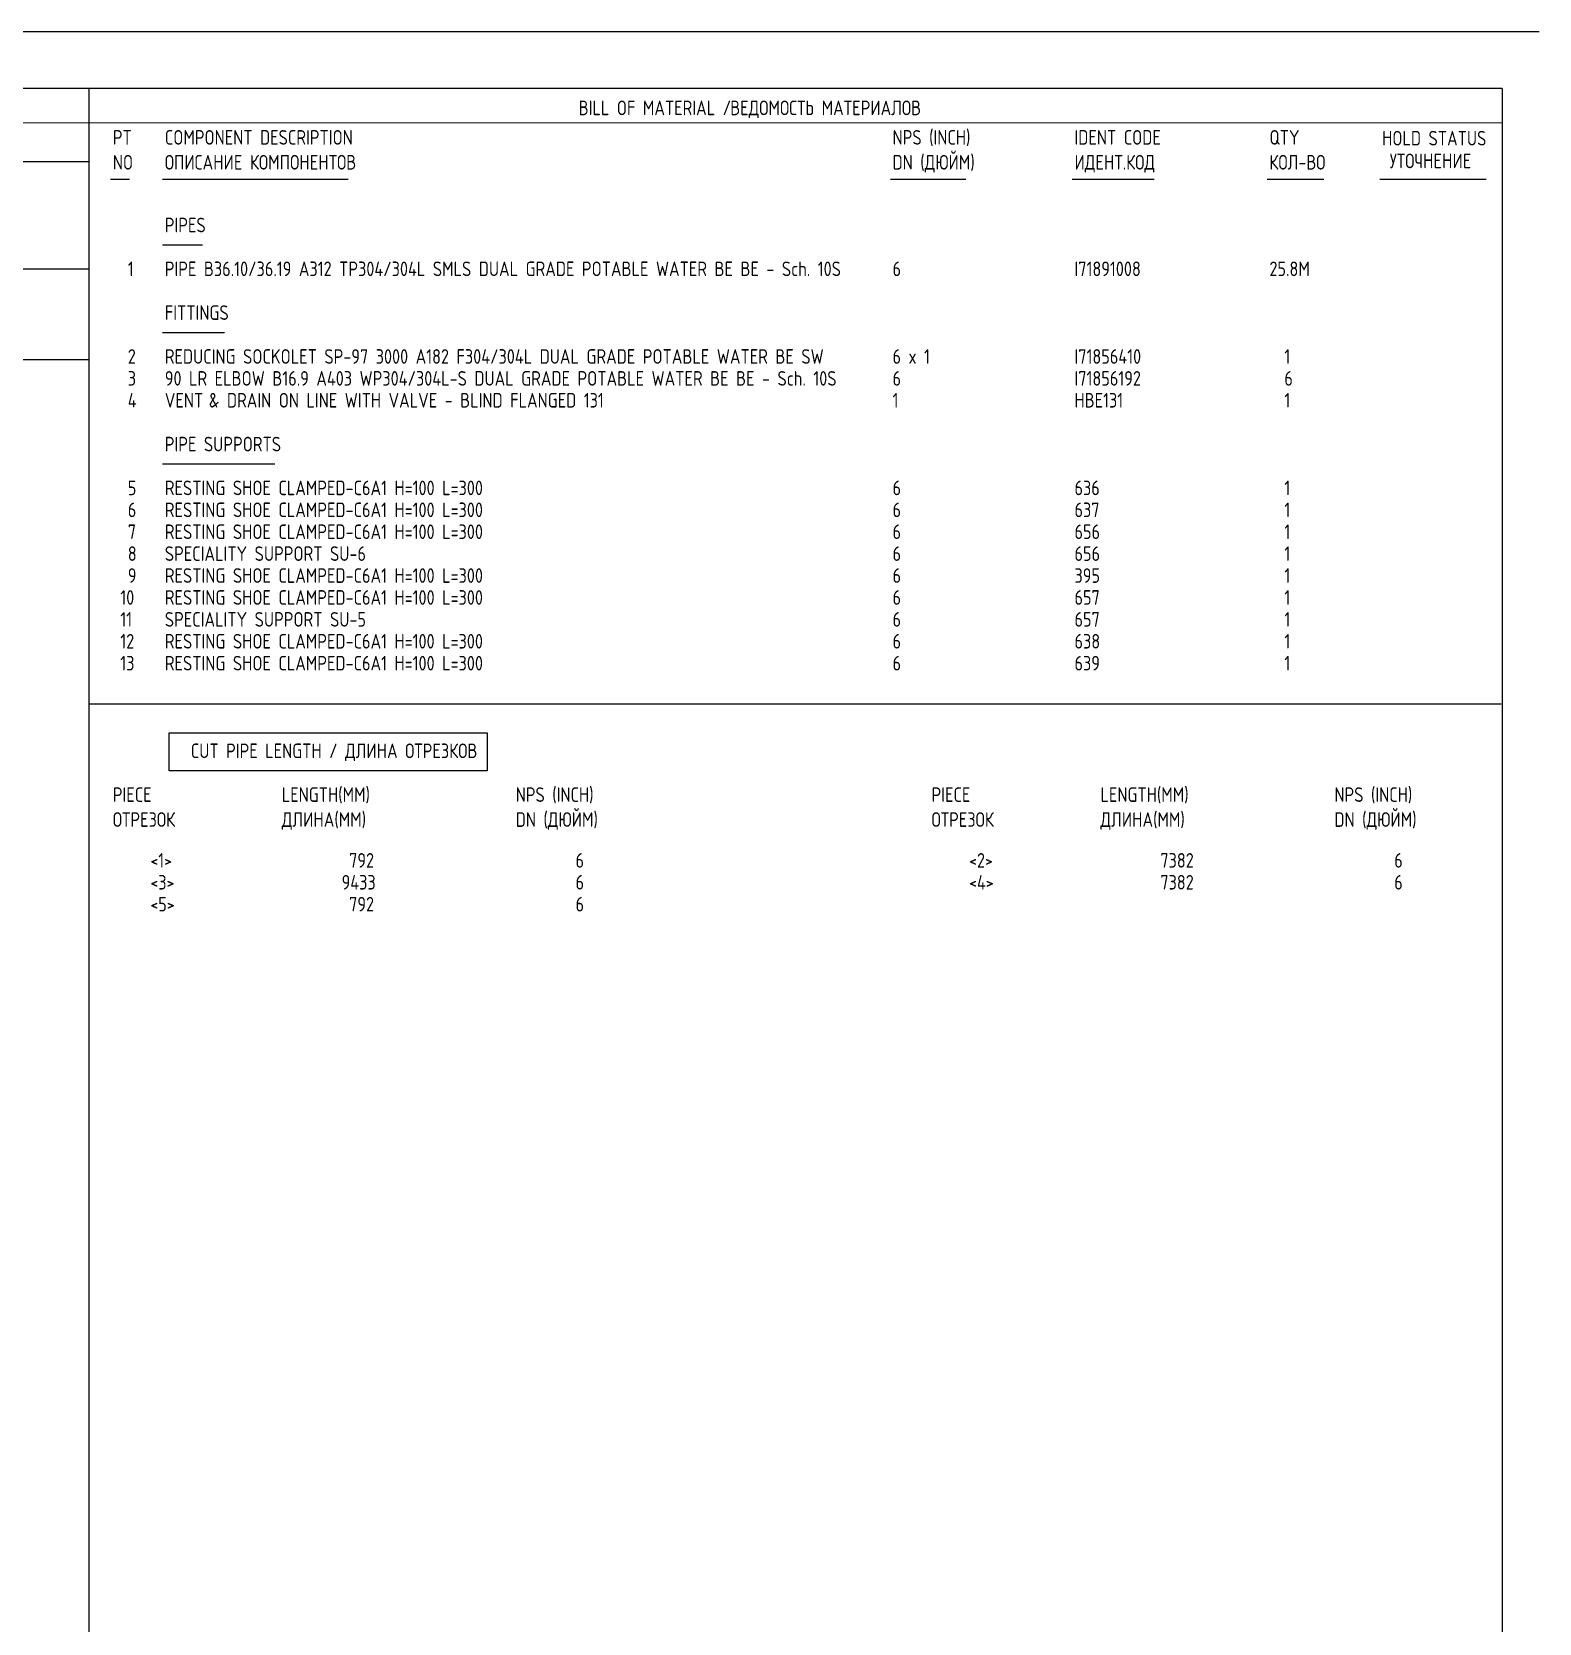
# Model space of a CAD drawing. Extents: x -1005 to 594, y -998 to 420.
# Drawn here: x 395.2 to 594, y 210 to 420 of the extents above; entities that cross this region are included whole.
import ezdxf

# ---------------------------------------------------------------- set-up
doc = ezdxf.new("R2010")
doc.units = 0
doc.styles.add('TTFN17', font='GOST type A')

msp = doc.modelspace()

# ---------------------------------------------------------------- linework, layer by layer
at = {"layer": 'GT_1', "flags": 128}
for points in [[(594, 420), (0, 420)], [(589.1, 412.5), (25.4, 412.5)], [(402.7, 412.5), (402.7, 7.5)], [(589.1, 412.5), (589.1, 7.5)], [(589.1, 408), (162.7, 407.9)], [(190.3, 402.9), (402.7, 402.9)], [(408.046, 400.531), (405.557, 400.531)], [(436.894, 400.531), (412.414, 400.531)], [(518.373, 400.531), (508.414, 400.531)], [(543.202, 400.531), (532.414, 400.531)], [(565.597, 400.531), (558.129, 400.531)], [(587, 400.5), (573, 400.5)], [(417.669, 391.854), (412.414, 391.854)], [(402.7, 388.7), (226.9, 388.7)], [(420.573, 380.289), (412.414, 380.289)], [(402.7, 376.7), (25.4, 376.7)], [(427.211, 362.942), (412.414, 362.942)], [(402.7, 331.299), (589, 331.299)], [(413.271, 327.514), (455.204, 327.514), (455.204, 322.466), (413.271, 322.466), (413.271, 327.514)]]:
    msp.add_lwpolyline(points, dxfattribs=at)

# ---------------------------------------------------------------- texts
at = {"layer": 'GT_1', "style": 'TTFN17'}
for s, p in [('BILL OF MATERIAL /', (467.289, 409)), ('ВЕДОМОСТЬ МАТЕРИАЛОВ', (487.289, 409)), ('PT', (405.846, 405.109)), ('COMPONENT DESCRIPTION', (412.703, 405.109)), ('NPS (INCH)', (508.703, 405.109)), ('IDENT CODE', (532.703, 405.109)), ('QTY', (558.417, 405.109)), ('HOLD STATUS', (573.289, 405)), ('NO', (405.846, 401.822)), ('ОПИСАНИЕ КОМПОНЕНТОВ', (412.703, 401.822)), ('DN (ДЮЙМ)', (508.703, 401.822)), ('ИДЕНТ.КОД', (532.703, 401.822)), ('КОЛ-ВО', (558.417, 401.822)), ('УТОЧНЕНИЕ', (574.289, 402)), ('PIPES', (412.703, 393.544)), ('  1', (405.846, 387.762)), ('PIPE B36.10/36.19 A312 TP304/304L SMLS DUAL GRADE POTABLE WATER BE BE - Sch. 10S', (412.703, 387.762)), ('6', (508.703, 387.762)), ('I71891008', (532.703, 387.762)), ('25.8M', (558.417, 387.762)), ('FITTINGS', (412.703, 381.98)), ('  2', (405.846, 376.197)), ('REDUCING SOCKOLET SP-97 3000 A182 F304/304L DUAL GRADE POTABLE WATER BE SW', (412.703, 376.197)), ('6 x 1', (508.703, 376.197)), ('I71856410', (532.703, 376.197)), ('  1', (558.417, 376.197)), ('  3', (405.846, 373.306)), ('90 LR ELBOW B16.9 A403 WP304/304L-S DUAL GRADE POTABLE WATER BE BE - Sch. 10S', (412.703, 373.306)), ('6', (508.703, 373.306)), ('I71856192', (532.703, 373.306)), ('  6', (558.417, 373.306)), ('  4', (405.846, 370.415)), ('VENT', (412.703, 370.415)), ('& DRAIN ON LINE WITH VALVE - BLIND FLANGED 131', (418.513, 370.415)), ('1', (508.703, 370.415)), ('HBE131', (532.703, 370.415)), ('  1', (558.417, 370.415)), ('PIPE SUPPORTS', (412.703, 364.633)), ('  5', (405.846, 358.85)), ('RESTING SHOE CLAMPED-C6A1 H=100 L=300', (412.703, 358.85)), ('6', (508.703, 358.85)), ('636', (532.703, 358.85)), ('  1', (558.417, 358.85)), ('  6', (405.846, 355.959)), ('RESTING SHOE CLAMPED-C6A1 H=100 L=300', (412.703, 355.959)), ('6', (508.703, 355.959)), ('637', (532.703, 355.959)), ('  1', (558.417, 355.959)), ('  7', (405.846, 353.068)), ('RESTING SHOE CLAMPED-C6A1 H=100 L=300', (412.703, 353.068)), ('6', (508.703, 353.068)), ('656', (532.703, 353.068)), ('  1', (558.417, 353.068)), ('  8', (405.846, 350.177)), ('SPECIALITY SUPPORT SU-6', (412.703, 350.177)), ('6', (508.703, 350.177)), ('656', (532.703, 350.177)), ('  1', (558.417, 350.177)), ('  9', (405.846, 347.286)), ('RESTING SHOE CLAMPED-C6A1 H=100 L=300', (412.703, 347.286)), ('6', (508.703, 347.286)), ('395', (532.703, 347.286)), ('  1', (558.417, 347.286)), (' 10', (405.846, 344.395)), ('RESTING SHOE CLAMPED-C6A1 H=100 L=300', (412.703, 344.395)), ('6', (508.703, 344.395)), ('657', (532.703, 344.395)), ('  1', (558.417, 344.395)), (' 11', (405.846, 341.503)), ('SPECIALITY SUPPORT SU-5', (412.703, 341.503)), ('6', (508.703, 341.503)), ('657', (532.703, 341.503)), ('  1', (558.417, 341.503)), (' 12', (405.846, 338.612)), ('RESTING SHOE CLAMPED-C6A1 H=100 L=300', (412.703, 338.612)), ('6', (508.703, 338.612)), ('638', (532.703, 338.612)), ('  1', (558.417, 338.612)), (' 13', (405.846, 335.721)), ('RESTING SHOE CLAMPED-C6A1 H=100 L=300', (412.703, 335.721)), ('6', (508.703, 335.721)), ('639', (532.703, 335.721)), ('  1', (558.417, 335.721)), ('CUT PIPE LENGTH / ДЛИНА ОТРЕЗКОВ', (416.132, 324.156)), ('PIECE', (405.846, 318.374)), ('LENGTH(MM)', (428.132, 318.374)), ('NPS (INCH)', (458.989, 318.374)), ('PIECE', (513.846, 318.374)), ('LENGTH(MM)', (536.132, 318.374)), ('NPS (INCH)', (566.989, 318.374)), ('ДЛИНА(MM)', (428.132, 315.087)), ('DN (ДЮЙМ)', (458.989, 315.087)), ('ДЛИНА(MM)', (536.132, 315.087)), ('DN (ДЮЙМ)', (566.989, 315.087)), ('ОТРЕЗОК', (405.846, 315.087)), ('ОТРЕЗОК', (513.846, 315.087)), ('     <1>', (405.846, 309.701)), ('         792', (428.132, 309.701)), ('        6', (458.989, 309.701)), ('     <2>', (513.846, 309.701)), ('        7382', (536.132, 309.701)), ('        6', (566.989, 309.701)), ('     <3>', (405.846, 306.81)), ('        9433', (428.132, 306.81)), ('        6', (458.989, 306.81)), ('     <4>', (513.846, 306.81)), ('        7382', (536.132, 306.81)), ('        6', (566.989, 306.81)), ('     <5>', (405.846, 303.918)), ('         792', (428.132, 303.918)), ('        6', (458.989, 303.918))]:
    msp.add_text(s, height=1.925, dxfattribs=at).set_placement(p)

doc.saveas('drawing.dxf')
